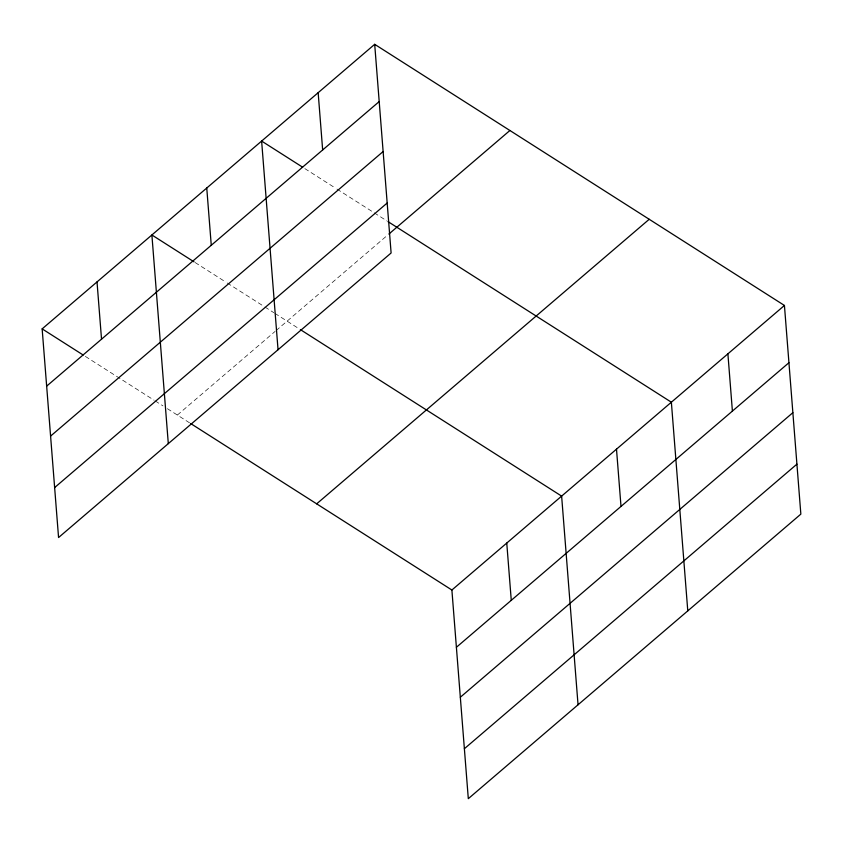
<?xml version="1.0" encoding="UTF-8"?>
<svg xmlns="http://www.w3.org/2000/svg" width="843" height="843" viewBox="0 0 843 843"><rect width="100%" height="100%" fill="white"/><g stroke="black" fill="none" stroke-linecap="round" stroke-linejoin="round"><path stroke-width="0.63" stroke-dasharray="4.21 3.16" d="M177.367 415.051L275.134 331.394M276.125 330.54L387.864 234.923M304.85 168.611L335.883 188.389M336.989 189.095L386.863 220.887M195.112 262.521L226.145 282.3M227.252 283.006L263.827 306.315M264.934 307.021L273.806 312.669M274.913 313.375L299.265 328.896M85.375 356.42L154.09 400.214M155.196 400.92L162.952 405.873M167.388 408.697L189.527 422.807"/><path stroke-width="1.26" d="M374.692 44.321L391.11 252.984L58.567 537.539L42.15 328.875L374.692 44.321L784.433 305.461L800.85 514.125L468.308 798.679L451.89 590.016L190.634 423.513M46.66 386.136L379.192 101.582M50.591 436.094L383.122 151.54M54.637 487.581L387.179 203.015M388.855 234.069L509.899 130.496M316.673 503.84L649.215 219.285M451.89 590.016L784.433 305.461M456.4 647.276L788.932 362.722M460.331 697.235L792.863 412.68M464.377 748.721L796.92 464.156M302.637 167.199L261.625 141.066L278.042 349.729M387.97 221.593L671.365 402.206L687.783 610.869M194.006 261.815L151.888 234.976L168.305 443.639M300.371 329.602L561.628 496.116L578.045 704.78M42.15 328.875L83.162 355.008M727.899 353.828L732.398 411.089M616.496 449.161L621.006 506.422M506.759 543.061L511.269 600.321M318.159 92.688L322.658 149.949M206.756 188.021L211.266 245.281M97.019 281.92L101.529 339.181"/></g></svg>
